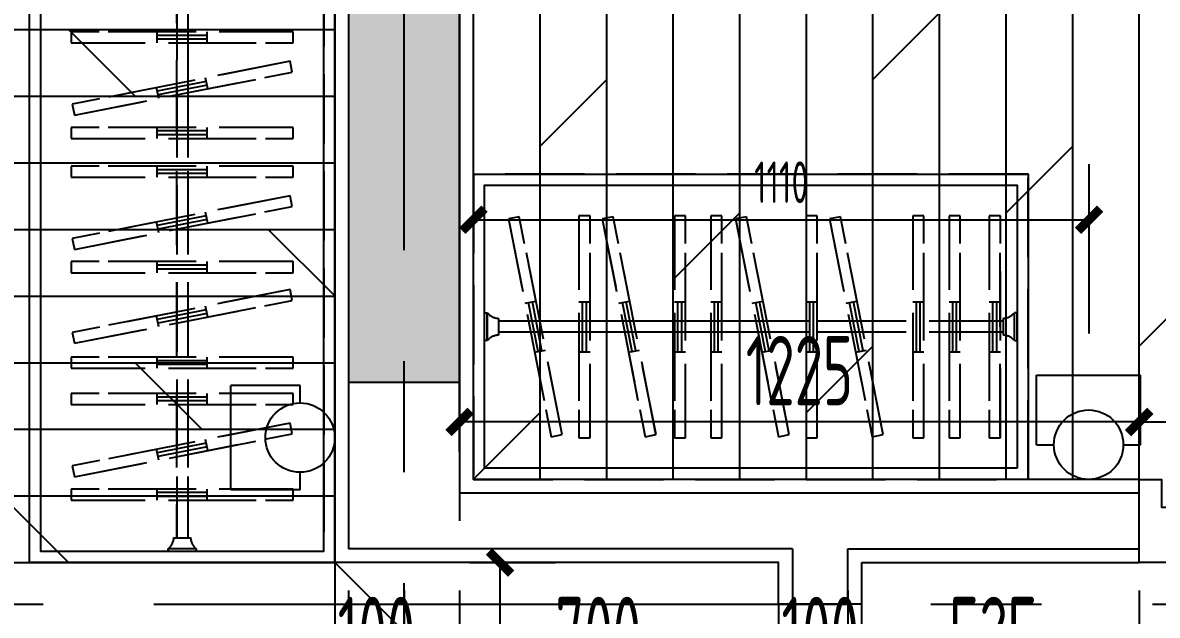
# Model space of a CAD drawing. Header units: millimetres. Extents: x -187744 to 2148, y -49419 to 6550.
# Drawn here: x -8853 to -6808, y -10731 to -9664 of the extents above; entities that cross this region are included whole.
import ezdxf
from ezdxf.enums import TextEntityAlignment as Align

# ---------------------------------------------------------------- set-up
doc = ezdxf.new("R2010")
doc.units = ezdxf.units.MM
doc.header["$LTSCALE"] = 1000
doc.header["$MEASUREMENT"] = 0
for name, pattern in [('$0$DASH', [0.35, 0.25, -0.1]), ('DASH', [0.35, 0.25, -0.1]), ('DASHED2', [0.375, 0.25, -0.125]), ('M-CENTER', [1.8, 1.2, -0.2, 0.2, -0.2]), ('M-HIDDEN', [1.875, 1.25, -0.625])]:
    doc.linetypes.add(name, pattern=pattern)
doc.layers.get('Defpoints').update_dxf_attribs({"color": 136})
for name, color, linetype in [('0w-梁1', 4, 'DASHED2'), ('1#f35层以上墙柱-col_建筑$0$1#f35层以上墙柱-col$0$Col_1#_2F$0$0q-柱填充', 251, 'Continuous'), ('AR-DIM-1', 50, 'Continuous'), ('AXIS_TEXT', 50, 'Continuous'), ('B1建筑尺寸', 7, 'Continuous'), ('BS-FURN', 250, 'DASH'), ('DOTE', 138, 'M-CENTER'), ('DS-FINISH', 20, 'Continuous'), ('DS-HIGH-CABINET', 30, 'Continuous'), ('EQUIP_喷淋', 7, 'Continuous'), ('FC-FLOOR', 138, 'Continuous'), ('RC-DIM-2', 50, 'Continuous'), ('RC-FIN', 30, 'Continuous'), ('WALL', 160, 'Continuous')]:
    doc.layers.add(name, color=color, linetype=linetype)
doc.styles.add('COMPLEX', font='COMPLEX')
doc.styles.add('H-DIM', font='archs.shx', dxfattribs={"width": 0.7})
doc.dimstyles.new('H_DIM_1', dxfattribs={"dimscale": 0, "dimtxt": 2.5, "dimasz": 0.8, "dimexe": 2, "dimexo": 1.5, "dimgap": 0.6, "dimtad": 1, "dimdec": 0, "dimzin": 12, "dimdsep": 46, "dimtxsty": 'H-DIM', "dimblk": 'ARCHTICK', "dimcen": 0.125, "dimclrd": 44, "dimclre": 44, "dimclrt": 50, "dimadec": 0, "dimazin": 0, "dimtfac": 1, "dimtdec": 0, "dimtix": 1, "dimtmove": 2, "dimatfit": 3, "dimldrblk": 'ARCHTICK', "dimfxl": 1, "dimtvp": 1, "dimtolj": 1, "dimtzin": 0, "dimarcsym": 0})

# ---------------------------------------------------------------- blocks, each defined once
blk = doc.blocks.new('QBLOCK2019073115112111')
at = {"layer": 'DOTE'}
for p, q in [((-2492.1, -4386.9), (-2492.1, 4572.4)), ((-6542.9, 375.1), (6625.8, 375.1))]:
    blk.add_line(p, q, dxfattribs=at)
at = {"layer": 'AXIS_TEXT', "style": 'COMPLEX', "width": 1.041667}
for p, p2 in [((-5892.1, 5527.8), (-5692.1, 5527.8)), ((-5892.1, 5527.8), (-5692.1, 5527.8)), ((-5192.1, 5527.8), (-4992.1, 5527.8)), ((-5192.1, 5527.8), (-4992.1, 5527.8)), ((-3492.1, 5527.8), (-3292.1, 5527.8)), ((-3492.1, 5527.8), (-3292.1, 5527.8)), ((-2592.1, 5527.8), (-2392.1, 5527.8)), ((-2592.1, 5527.8), (-2392.1, 5527.8)), ((-192.1, 5527.8), (7.9, 5527.8)), ((-192.1, 5527.8), (7.9, 5527.8)), ((2707.9, 5527.8), (2907.9, 5527.8)), ((2707.9, 5527.8), (2907.9, 5527.8)), ((4507.9, 5527.8), (4707.9, 5527.8)), ((4507.9, 5527.8), (4707.9, 5527.8)), ((5507.9, 5527.8), (5707.9, 5527.8)), ((5507.9, 5527.8), (5707.9, 5527.8)), ((-7660.5, 3713.1), (-7460.5, 3713.1)), ((-7660.5, 3713.1), (-7460.5, 3713.1)), ((7521.1, 3713.1), (7521.6, 3713.1)), ((7521.1, 3713.1), (7521.6, 3713.1)), ((-7660.5, 2463.1), (-7460.5, 2463.1)), ((-7660.5, 2463.1), (-7460.5, 2463.1)), ((7521.1, 2463.1), (7521.6, 2463.1)), ((7521.1, 2463.1), (7521.6, 2463.1)), ((-7660.5, 1413.1), (-7460.5, 1413.1)), ((-7660.5, 1413.1), (-7460.5, 1413.1)), ((7521.1, 1413.1), (7521.6, 1413.1)), ((7521.1, 1413.1), (7521.6, 1413.1)), ((-7660.5, 263.1), (-7460.5, 263.1)), ((-7660.5, 263.1), (-7460.5, 263.1)), ((7521.1, 263.1), (7521.6, 263.1)), ((7521.1, 263.1), (7521.6, 263.1)), ((-7660.5, -736.9), (-7460.5, -736.9)), ((-7660.5, -736.9), (-7460.5, -736.9)), ((7521.1, -736.9), (7521.6, -736.9)), ((7521.1, -736.9), (7521.6, -736.9)), ((-7660.5, -1436.9), (-7460.5, -1436.9)), ((-7660.5, -1436.9), (-7460.5, -1436.9)), ((7521.1, -1436.9), (7521.6, -1436.9)), ((7521.1, -1436.9), (7521.6, -1436.9)), ((-7660.5, -2536.9), (-7460.5, -2536.9)), ((-7660.5, -2536.9), (-7460.5, -2536.9)), ((7521.1, -2536.9), (7521.6, -2536.9)), ((7521.1, -2536.9), (7521.6, -2536.9)), ((-7660.5, -4136.9), (-7460.5, -4136.9)), ((-7660.5, -4136.9), (-7460.5, -4136.9)), ((7521.1, -4136.9), (7521.6, -4136.9)), ((7521.1, -4136.9), (7521.6, -4136.9)), ((-5892.1, -5349.9), (-5891.6, -5349.9)), ((-5892.1, -5349.9), (-5891.6, -5349.9)), ((-5192.1, -5349.9), (-5191.6, -5349.9)), ((-5192.1, -5349.9), (-5191.6, -5349.9)), ((-3492.1, -5351.1), (-3491.6, -5351.1)), ((-3492.1, -5351.1), (-3491.6, -5351.1)), ((-2592.1, -5349.9), (-2591.6, -5349.9)), ((-2592.1, -5349.9), (-2591.6, -5349.9)), ((-192.1, -5349.9), (-191.6, -5349.9)), ((-192.1, -5349.9), (-191.6, -5349.9)), ((2707.9, -5349.9), (2708.4, -5349.9)), ((2707.9, -5349.9), (2708.4, -5349.9)), ((4507.9, -5349.9), (4508.4, -5349.9)), ((4507.9, -5349.9), (4508.4, -5349.9)), ((5507.9, -5349.9), (5508.4, -5349.9)), ((5507.9, -5349.9), (5508.4, -5349.9))]:
    blk.add_attdef('A', text='', height=224, dxfattribs=at).set_placement(p, p2, align=Align.FIT)
blk = doc.blocks.new('_ArchTick')
at = {"color": 0, "linetype": 'ByBlock', "const_width": 0.4}
blk.add_lwpolyline([(-0.5, -0.5), (0.5, 0.5)], dxfattribs=at)
blk = doc.blocks.new('*D132')
at = {"layer": 'Defpoints', "color": 0, "linetype": 'ByBlock', "transparency": 16777216}
for p in [(-8121.8, -10636.5, 0), (-7992.4, -10636.5), (-7890.4, -11161.5)]:
    blk.add_point(p, dxfattribs=at)
at = {"layer": 'RC-DIM-2', "color": 44, "linetype": 'ByBlock', "lineweight": -2, "transparency": 16777216}
for p, q in [((-8046.8, -10636.5), (-7892.4, -10636.5)), ((-7992.4, -11161.5), (-7992.4, -10636.5)), ((-7965.4, -11161.5), (-8092.4, -11161.5))]:
    blk.add_line(p, q, dxfattribs=at)
at = {"layer": 'RC-DIM-2', "color": 44, "linetype": 'ByBlock', "lineweight": -2, "transparency": 16777216, "xscale": 40.00000000000002, "yscale": 40.00000000000002, "zscale": 40.00000000000002}
for p, rotation in [((-7992.4, -10636.5), 90), ((-7992.4, -11161.5), 270)]:
    blk.add_blockref('_ArchTick', p, dxfattribs=dict(at, rotation=rotation))
at = {"layer": 'RC-DIM-2', "color": 50, "linetype": 'ByBlock', "transparency": 16777216, "insert": (-8059.9, -10899), "char_height": 75, "attachment_point": 5, "rotation": 90, "style": 'H-DIM'}
blk.add_mtext('\\A1;525', dxfattribs=at)
blk = doc.blocks.new('B1柱子')
at = {"layer": '1#f35层以上墙柱-col_建筑$0$1#f35层以上墙柱-col$0$Col_1#_2F$0$0q-柱填充'}
h = blk.add_hatch(color=256, dxfattribs=at)
h.dxf.hatch_style = 1
h.paths.add_polyline_path([(613491.3, 98134.3), (613491.3, 97534.3), (613741.3, 97534.3), (613741.3, 97884.3), (616791.3, 97884.3), (616791.3, 96234.4), (616991.3, 96234.4), (616991.3, 98584.3), (616991.3, 99384.3), (616741.3, 99384.3), (616741.3, 98134.3)])
at = {"layer": 'WALL'}
blk.add_lwpolyline([(613491.3, 98134.3), (613491.3, 97534.3), (613741.3, 97534.3), (613741.3, 97884.3), (616791.3, 97884.3), (616791.3, 96234.4), (616991.3, 96234.4), (616991.3, 98584.3), (616991.3, 98584.3), (616991.3, 99384.3), (616741.3, 99384.3), (616741.3, 98134.3)], close=True, dxfattribs=at)
blk = doc.blocks.new('liang00000000')
at = {"layer": '0w-梁1', "linetype": 'DASHED2'}
for p, q in [((4070048.2, -1396405.3), (4070048.2, -1397655.3)), ((4070247.9, -1396405.3), (4070247.9, -1397655.3))]:
    blk.add_line(p, q, dxfattribs=at)
blk = doc.blocks.new('*D360')
at = {"layer": 'Defpoints', "color": 0, "linetype": 'ByBlock', "transparency": 16777216}
for p in [(-6930.5, -10018.8), (-8040.4, -10299), (-6930.5, -10299)]:
    blk.add_point(p, dxfattribs=at)
at = {"layer": 'RC-DIM-2', "color": 44, "linetype": 'ByBlock', "lineweight": -2, "transparency": 16777216}
for p, q in [((-8040.4, -10224), (-8040.4, -9918.8)), ((-6930.5, -10224), (-6930.5, -9918.8)), ((-8040.4, -10018.8), (-6930.5, -10018.8))]:
    blk.add_line(p, q, dxfattribs=at)
at = {"layer": 'RC-DIM-2', "color": 44, "linetype": 'ByBlock', "lineweight": -2, "transparency": 16777216, "xscale": 40.00000000000002, "yscale": 40.00000000000002, "zscale": 40.00000000000002, "rotation": 180}
blk.add_blockref('_ArchTick', (-8040.4, -10018.8), dxfattribs=at)
at = {"layer": 'RC-DIM-2', "color": 44, "linetype": 'ByBlock', "lineweight": -2, "transparency": 16777216, "xscale": 40.00000000000002, "yscale": 40.00000000000002, "zscale": 40.00000000000002}
blk.add_blockref('_ArchTick', (-6930.5, -10018.8), dxfattribs=at)
at = {"layer": 'RC-DIM-2', "color": 50, "linetype": 'ByBlock', "transparency": 16777216, "insert": (-7485.4, -9951.3), "char_height": 75, "attachment_point": 5, "style": 'H-DIM'}
blk.add_mtext('\\A1;1110', dxfattribs=at)
blk = doc.blocks.new('A$C5A535B59')
at = {"layer": 'BS-FURN', "ltscale": 0.5}
for p, q in [((-179.8, 4224.6), (-179.8, 6174.6)), ((370.2, 6174.6), (370.2, 4224.6)), ((-159.8, 4244.6), (-159.8, 6154.6)), ((350.2, 6154.6), (350.2, 4244.6)), ((85.2, 6129.6), (85.2, 4269.6)), ((105.2, 6129.6), (105.2, 4269.6)), ((295.2, 5180.8), (-104.8, 5180.8)), ((-104.8, 5180.8), (-104.8, 5160.8)), ((50.2, 5160.8), (50.2, 5180.8)), ((140.2, 5174.3), (50.2, 5174.3)), ((140.2, 5160.8), (140.2, 5180.8)), ((295.2, 5160.8), (295.2, 5180.8)), ((-104.8, 5160.8), (295.2, 5160.8)), ((140.2, 5167.3), (50.2, 5167.3)), ((289.5, 5127.6), (-103, 5050.5)), ((293.3, 5108), (289.5, 5127.6)), ((-99.2, 5030.8), (293.3, 5108)), ((141.2, 5078.1), (137.4, 5097.7)), ((52.9, 5060.7), (49.1, 5080.4)), ((138.6, 5091.3), (50.3, 5074)), ((140, 5084.5), (51.7, 5067.1)), ((-103, 5050.5), (-99.2, 5030.8)), ((295.2, 5008.7), (-104.8, 5008.7)), ((-104.8, 5008.7), (-104.8, 4988.7)), ((50.2, 4988.7), (50.2, 5008.7)), ((140.2, 5002.2), (50.2, 5002.2)), ((140.2, 4995.2), (50.2, 4995.2)), ((140.2, 4988.7), (140.2, 5008.7)), ((295.2, 4988.7), (295.2, 5008.7)), ((-104.8, 4988.7), (295.2, 4988.7)), ((295.2, 4938.8), (-104.8, 4938.8)), ((-104.8, 4938.8), (-104.8, 4918.8)), ((50.2, 4918.8), (50.2, 4938.8)), ((140.2, 4932.3), (50.2, 4932.3)), ((140.2, 4918.8), (140.2, 4938.8)), ((295.2, 4918.8), (295.2, 4938.8)), ((-104.8, 4918.8), (295.2, 4918.8)), ((140.2, 4925.3), (50.2, 4925.3)), ((620.2, 4374.6), (620.2, 4924.6)), ((620.2, 4924.6), (1620.2, 4924.6)), ((1620.2, 4924.6), (1620.2, 4374.6)), ((640.2, 4394.6), (640.2, 4904.6)), ((640.2, 4904.6), (1600.2, 4904.6)), ((1600.2, 4904.6), (1600.2, 4394.6)), ((289.5, 4885.6), (-103, 4808.5)), ((293.3, 4866), (289.5, 4885.6)), ((-99.2, 4788.9), (293.3, 4866)), ((138.6, 4849.4), (50.3, 4832)), ((141.2, 4836.1), (137.4, 4855.7)), ((702.8, 4847.8, 0), (683.2, 4844, 0)), ((780, 4455.3, 0), (702.8, 4847.8, 0)), ((830.3, 4849.6, 0), (810.3, 4849.6, 0)), ((810.3, 4849.6, 0), (810.3, 4449.6, 0)), ((830.3, 4449.6, 0), (830.3, 4849.6, 0)), ((872, 4847.8, 0), (852.4, 4844, 0)), ((949.2, 4455.3, 0), (872, 4847.8, 0)), ((1002.3, 4849.6, 0), (982.3, 4849.6, 0)), ((982.3, 4849.6, 0), (982.3, 4449.6, 0)), ((1002.3, 4449.6, 0), (1002.3, 4849.6, 0)), ((1067.9, 4849.6, 0), (1047.9, 4849.6, 0)), ((1047.9, 4849.6, 0), (1047.9, 4449.6, 0)), ((1067.9, 4449.6, 0), (1067.9, 4849.6, 0)), ((1112.3, 4847.8, 0), (1092.7, 4844, 0)), ((1189.5, 4455.3, 0), (1112.3, 4847.8, 0)), ((1239.8, 4849.6, 0), (1219.8, 4849.6, 0)), ((1219.8, 4849.6, 0), (1219.8, 4449.6, 0)), ((1239.8, 4449.6, 0), (1239.8, 4849.6, 0)), ((1281.5, 4847.8, 0), (1261.9, 4844, 0)), ((1358.7, 4455.3, 0), (1281.5, 4847.8, 0)), ((1432.1, 4849.6, 0), (1412.1, 4849.6, 0)), ((1412.1, 4849.6, 0), (1412.1, 4449.6, 0)), ((1432.1, 4449.6, 0), (1432.1, 4849.6, 0)), ((1497.6, 4849.6, 0), (1477.6, 4849.6, 0)), ((1477.6, 4849.6, 0), (1477.6, 4449.6, 0)), ((1497.6, 4449.6, 0), (1497.6, 4849.6, 0)), ((1569.9, 4849.6, 0), (1549.9, 4849.6, 0)), ((1549.9, 4849.6, 0), (1549.9, 4449.6, 0)), ((1569.9, 4449.6, 0), (1569.9, 4849.6, 0)), ((52.9, 4818.8), (49.1, 4838.4)), ((140, 4842.5), (51.7, 4825.1)), ((683.2, 4844, 0), (760.3, 4451.5, 0)), ((852.4, 4844, 0), (929.5, 4451.5, 0)), ((1092.7, 4844, 0), (1169.9, 4451.5, 0)), ((1261.9, 4844, 0), (1339.1, 4451.5, 0)), ((-103, 4808.5), (-99.2, 4788.9)), ((295.2, 4766.8), (-104.8, 4766.8)), ((-104.8, 4766.8), (-104.8, 4746.8)), ((50.2, 4746.8), (50.2, 4766.8)), ((140.2, 4746.8), (140.2, 4766.8)), ((295.2, 4746.8), (295.2, 4766.8)), ((-104.8, 4746.8), (295.2, 4746.8)), ((140.2, 4760.3), (50.2, 4760.3)), ((140.2, 4753.3), (50.2, 4753.3)), ((289.5, 4716.4), (-103, 4639.3)), ((293.3, 4696.8), (289.5, 4716.4)), ((-99.2, 4619.7), (293.3, 4696.8)), ((141.2, 4666.9), (137.4, 4686.5)), ((713.1, 4691.9, 0), (732.7, 4695.7, 0)), ((736.8, 4604.8, 0), (719.5, 4693.1, 0)), ((743.7, 4606.2, 0), (726.3, 4694.5, 0)), ((810.3, 4694.6, 0), (830.3, 4694.6, 0)), ((816.8, 4604.6, 0), (816.8, 4694.6, 0)), ((823.8, 4604.6, 0), (823.8, 4694.6, 0)), ((882.3, 4691.9, 0), (901.9, 4695.7, 0)), ((906, 4604.8, 0), (888.7, 4693.1, 0)), ((912.9, 4606.2, 0), (895.5, 4694.5, 0)), ((982.3, 4694.6, 0), (1002.3, 4694.6, 0)), ((988.8, 4604.6, 0), (988.8, 4694.6, 0)), ((995.8, 4604.6, 0), (995.8, 4694.6, 0)), ((1047.9, 4694.6, 0), (1067.9, 4694.6, 0)), ((1054.4, 4604.6, 0), (1054.4, 4694.6, 0)), ((1061.4, 4604.6, 0), (1061.4, 4694.6, 0)), ((1122.6, 4691.9, 0), (1142.2, 4695.7, 0)), ((1146.3, 4604.8, 0), (1129, 4693.1, 0)), ((1153.2, 4606.2, 0), (1135.8, 4694.5, 0)), ((1219.8, 4694.6, 0), (1239.8, 4694.6, 0)), ((1226.3, 4604.6, 0), (1226.3, 4694.6, 0)), ((1233.3, 4604.6, 0), (1233.3, 4694.6, 0)), ((1291.8, 4691.9, 0), (1311.4, 4695.7, 0)), ((1315.5, 4604.8, 0), (1298.2, 4693.1, 0)), ((1322.4, 4606.2, 0), (1305, 4694.5, 0)), ((1412.1, 4694.6, 0), (1432.1, 4694.6, 0)), ((1418.6, 4604.6, 0), (1418.6, 4694.6, 0)), ((1425.6, 4604.6, 0), (1425.6, 4694.6, 0)), ((1477.6, 4694.6, 0), (1497.6, 4694.6, 0)), ((1484.1, 4604.6, 0), (1484.1, 4694.6, 0)), ((1491.1, 4604.6, 0), (1491.1, 4694.6, 0)), ((1549.9, 4694.6, 0), (1569.9, 4694.6, 0)), ((1556.4, 4604.6, 0), (1556.4, 4694.6, 0)), ((1563.4, 4604.6, 0), (1563.4, 4694.6, 0)), ((52.9, 4649.6), (49.1, 4669.2)), ((138.6, 4680.2), (50.3, 4662.8)), ((140, 4673.3), (51.7, 4655.9)), ((640.2, 4624.6, 0), (640.2, 4674.6, 0)), ((640.2, 4674.6, 0), (645.2, 4674.6, 0)), ((645.2, 4624.6, 0), (645.2, 4674.6, 0)), ((665.2, 4664.6, 0), (665.2, 4634.6, 0)), ((1575.2, 4664.6), (1575.2, 4634.6)), ((1600.2, 4674.6), (1595.2, 4674.6)), ((1595.2, 4624.6), (1595.2, 4674.6)), ((1600.2, 4624.6), (1600.2, 4674.6)), ((1575.2, 4659.6), (665.2, 4659.6, 0)), ((-103, 4639.3), (-99.2, 4619.7)), ((645.2, 4624.6, 0), (640.2, 4624.6, 0)), ((1575.2, 4639.6), (665.2, 4639.6, 0)), ((1595.2, 4624.6), (1600.2, 4624.6)), ((730.4, 4603.6, 0), (750.1, 4607.4, 0)), ((810.3, 4604.6, 0), (830.3, 4604.6, 0)), ((899.6, 4603.6, 0), (919.3, 4607.4, 0)), ((982.3, 4604.6, 0), (1002.3, 4604.6, 0)), ((1047.9, 4604.6, 0), (1067.9, 4604.6, 0)), ((1140, 4603.6, 0), (1159.6, 4607.4, 0)), ((1219.8, 4604.6, 0), (1239.8, 4604.6, 0)), ((1309.2, 4603.6, 0), (1328.8, 4607.4, 0)), ((1412.1, 4604.6, 0), (1432.1, 4604.6, 0)), ((1477.6, 4604.6, 0), (1497.6, 4604.6, 0)), ((1549.9, 4604.6, 0), (1569.9, 4604.6, 0)), ((295.2, 4594.8), (-104.8, 4594.8)), ((-104.8, 4594.8), (-104.8, 4574.8)), ((50.2, 4574.8), (50.2, 4594.8)), ((140.2, 4588.3), (50.2, 4588.3)), ((140.2, 4581.3), (50.2, 4581.3)), ((140.2, 4574.8), (140.2, 4594.8)), ((295.2, 4574.8), (295.2, 4594.8)), ((-104.8, 4574.8), (295.2, 4574.8)), ((295.2, 4529.3), (-104.8, 4529.3)), ((-104.8, 4529.3), (-104.8, 4509.3)), ((50.2, 4509.3), (50.2, 4529.3)), ((140.2, 4522.8), (50.2, 4522.8)), ((140.2, 4509.3), (140.2, 4529.3)), ((295.2, 4509.3), (295.2, 4529.3)), ((-104.8, 4509.3), (295.2, 4509.3)), ((140.2, 4515.8), (50.2, 4515.8)), ((289.5, 4476.1), (-103, 4399)), ((293.3, 4456.5), (289.5, 4476.1)), ((-99.2, 4379.3), (293.3, 4456.5)), ((138.6, 4439.8), (50.3, 4422.5)), ((141.2, 4426.6), (137.4, 4446.2)), ((760.3, 4451.5, 0), (780, 4455.3, 0)), ((810.3, 4449.6, 0), (830.3, 4449.6, 0)), ((929.5, 4451.5, 0), (949.2, 4455.3, 0)), ((982.3, 4449.6, 0), (1002.3, 4449.6, 0)), ((1047.9, 4449.6, 0), (1067.9, 4449.6, 0)), ((1169.9, 4451.5, 0), (1189.5, 4455.3, 0)), ((1219.8, 4449.6, 0), (1239.8, 4449.6, 0)), ((1339.1, 4451.5, 0), (1358.7, 4455.3, 0)), ((1412.1, 4449.6, 0), (1432.1, 4449.6, 0)), ((1477.6, 4449.6, 0), (1497.6, 4449.6, 0)), ((1549.9, 4449.6, 0), (1569.9, 4449.6, 0)), ((52.9, 4409.2), (49.1, 4428.9)), ((140, 4433), (51.7, 4415.6)), ((-103, 4399), (-99.2, 4379.3)), ((1600.2, 4394.6), (640.2, 4394.6)), ((295.2, 4357.2), (-104.8, 4357.2)), ((-104.8, 4357.2), (-104.8, 4337.2)), ((50.2, 4337.2), (50.2, 4357.2)), ((140.2, 4337.2), (140.2, 4357.2)), ((295.2, 4337.2), (295.2, 4357.2)), ((1620.2, 4374.6), (620.2, 4374.6)), ((-104.8, 4337.2), (295.2, 4337.2)), ((140.2, 4350.7), (50.2, 4350.7)), ((140.2, 4343.7), (50.2, 4343.7)), ((80.2, 4269.6), (110.2, 4269.6)), ((350.2, 4244.6), (-159.8, 4244.6)), ((70.2, 4244.6), (70.2, 4249.6)), ((120.2, 4249.6), (70.2, 4249.6)), ((120.2, 4244.6), (70.2, 4244.6)), ((120.2, 4249.6), (120.2, 4244.6)), ((370.2, 4224.6), (-179.8, 4224.6))]:
    blk.add_line(p, q, dxfattribs=at)
for centre, start, end in [((667, 4693.3, 0), 220.5233, 266.3466), ((1573.3, 4693.3), 273.6534, 319.4767), ((667, 4606, 0), 93.6534, 139.4767), ((1573.3, 4606), 40.5233, 86.3466), ((51.5, 4271.5), 310.5233, 356.3466), ((138.8, 4271.5), 183.6534, 229.4767)]:
    blk.add_arc(centre, 28.7, start, end, dxfattribs=at)
blk = doc.blocks.new('$TwtSys$00000131')
for p, q in [((-1.5, 0), (-1.5, 2)), ((-1.5, 2), (1.5, 2)), ((1.5, 0, 0), (1.5, 2, 0)), ((-1.5, 0), (-1, 0)), ((1, 0, 0), (1.5, 0, 0))]:
    blk.add_line(p, q)
blk.add_circle((0, 0), 1)
blk = doc.blocks.new('*D447')
at = {"layer": 'AR-DIM-1', "color": 44, "lineweight": -2, "transparency": 16777216}
for p, q in [((-6840.4, -10536.5), (-6840.4, -10283.1)), ((-5940.4, -10536.5), (-5940.4, -10283.1)), ((-6840.4, -10383.1), (-5940.4, -10383.1))]:
    blk.add_line(p, q, dxfattribs=at)
at = {"layer": 'Defpoints', "color": 0, "transparency": 16777216}
for p in [(-5940.4, -10383.1), (-6840.4, -10611.5), (-5940.4, -10611.5)]:
    blk.add_point(p, dxfattribs=at)
at = {"layer": 'AR-DIM-1', "color": 44, "lineweight": -2, "transparency": 16777216, "xscale": 40.00000021875685, "yscale": 40.00000021875685, "zscale": 40.00000021875685, "rotation": 180}
blk.add_blockref('_ArchTick', (-6840.4, -10383.1), dxfattribs=at)
at = {"layer": 'AR-DIM-1', "color": 44, "lineweight": -2, "transparency": 16777216, "xscale": 40.00000021875685, "yscale": 40.00000021875685, "zscale": 40.00000021875685}
blk.add_blockref('_ArchTick', (-5940.4, -10383.1), dxfattribs=at)
at = {"layer": 'AR-DIM-1', "color": 50, "transparency": 16777216, "insert": (-6390.4, -10290.6), "char_height": 125, "attachment_point": 5, "style": 'H-DIM'}
blk.add_mtext('\\A1;900', dxfattribs=at)
blk = doc.blocks.new('*D448')
at = {"layer": 'AR-DIM-1', "color": 44, "lineweight": -2, "transparency": 16777216}
for p, q in [((-8065.4, -10436.5), (-8065.4, -10283.1)), ((-6840.4, -10436.5), (-6840.4, -10283.1)), ((-6840.4, -10383.1), (-8065.4, -10383.1))]:
    blk.add_line(p, q, dxfattribs=at)
at = {"layer": 'Defpoints', "color": 0, "transparency": 16777216}
for p in [(-8065.4, -10383.1), (-8065.4, -10511.5), (-6840.4, -10511.5)]:
    blk.add_point(p, dxfattribs=at)
at = {"layer": 'AR-DIM-1', "color": 44, "lineweight": -2, "transparency": 16777216, "xscale": 40.00000021875685, "yscale": 40.00000021875685, "zscale": 40.00000021875685, "rotation": 180}
blk.add_blockref('_ArchTick', (-8065.4, -10383.1), dxfattribs=at)
at = {"layer": 'AR-DIM-1', "color": 44, "lineweight": -2, "transparency": 16777216, "xscale": 40.00000021875685, "yscale": 40.00000021875685, "zscale": 40.00000021875685}
blk.add_blockref('_ArchTick', (-6840.4, -10383.1), dxfattribs=at)
at = {"layer": 'AR-DIM-1', "color": 50, "transparency": 16777216, "insert": (-7452.9, -10290.6), "char_height": 125, "attachment_point": 5, "style": 'H-DIM'}
blk.add_mtext('\\A1;1225', dxfattribs=at)
blk = doc.blocks.new('*D449')
at = {"layer": 'AR-DIM-1', "color": 44, "lineweight": -2, "transparency": 16777216}
for p, q in [((-7365.4, -10686.5), (-7365.4, -10953)), ((-6840.4, -10686.5), (-6840.4, -10953)), ((-7365.4, -10853), (-6840.4, -10853))]:
    blk.add_line(p, q, dxfattribs=at)
at = {"layer": 'Defpoints', "color": 0, "transparency": 16777216}
for p in [(-7365.4, -10611.5), (-6840.4, -10611.5), (-6840.4, -10853)]:
    blk.add_point(p, dxfattribs=at)
at = {"layer": 'AR-DIM-1', "color": 44, "lineweight": -2, "transparency": 16777216, "xscale": 40.00000021875685, "yscale": 40.00000021875685, "zscale": 40.00000021875685, "rotation": 180}
blk.add_blockref('_ArchTick', (-7365.4, -10853), dxfattribs=at)
at = {"layer": 'AR-DIM-1', "color": 44, "lineweight": -2, "transparency": 16777216, "xscale": 40.00000021875685, "yscale": 40.00000021875685, "zscale": 40.00000021875685}
blk.add_blockref('_ArchTick', (-6840.4, -10853), dxfattribs=at)
at = {"layer": 'AR-DIM-1', "color": 50, "transparency": 16777216, "insert": (-7102.9, -10760.5), "char_height": 125, "attachment_point": 5, "style": 'H-DIM'}
blk.add_mtext('\\A1;525', dxfattribs=at)
blk = doc.blocks.new('*D450')
at = {"layer": 'AR-DIM-1', "color": 44, "lineweight": -2, "transparency": 16777216}
for p, q in [((-7465.4, -10686.5), (-7465.4, -10953)), ((-7365.4, -10686.5), (-7365.4, -10953)), ((-7465.4, -10853), (-7505.4, -10853)), ((-7465.4, -10853), (-7365.4, -10853)), ((-7365.4, -10853), (-7325.4, -10853))]:
    blk.add_line(p, q, dxfattribs=at)
at = {"layer": 'Defpoints', "color": 0, "transparency": 16777216}
for p in [(-7465.4, -10611.5), (-7365.4, -10611.5), (-7365.4, -10853)]:
    blk.add_point(p, dxfattribs=at)
at = {"layer": 'AR-DIM-1', "color": 44, "lineweight": -2, "transparency": 16777216, "xscale": 40.00000021875685, "yscale": 40.00000021875685, "zscale": 40.00000021875685}
blk.add_blockref('_ArchTick', (-7465.4, -10853), dxfattribs=at)
at = {"layer": 'AR-DIM-1', "color": 44, "lineweight": -2, "transparency": 16777216, "xscale": 40.00000021875685, "yscale": 40.00000021875685, "zscale": 40.00000021875685, "rotation": 180}
blk.add_blockref('_ArchTick', (-7365.4, -10853), dxfattribs=at)
at = {"layer": 'AR-DIM-1', "color": 50, "transparency": 16777216, "insert": (-7415.4, -10760.5), "char_height": 125, "attachment_point": 5, "style": 'H-DIM'}
blk.add_mtext('\\A1;100', dxfattribs=at)
blk = doc.blocks.new('*D451')
at = {"layer": 'AR-DIM-1', "color": 44, "lineweight": -2, "transparency": 16777216}
for p, q in [((-8165.4, -10686.5), (-8165.4, -10953)), ((-7465.4, -10686.5), (-7465.4, -10953)), ((-7465.4, -10853), (-8165.4, -10853))]:
    blk.add_line(p, q, dxfattribs=at)
at = {"layer": 'Defpoints', "color": 0, "transparency": 16777216}
for p in [(-8165.4, -10611.5), (-7465.4, -10611.5), (-8165.4, -10853)]:
    blk.add_point(p, dxfattribs=at)
at = {"layer": 'AR-DIM-1', "color": 44, "lineweight": -2, "transparency": 16777216, "xscale": 40.00000021875685, "yscale": 40.00000021875685, "zscale": 40.00000021875685, "rotation": 180}
blk.add_blockref('_ArchTick', (-8165.4, -10853), dxfattribs=at)
at = {"layer": 'AR-DIM-1', "color": 44, "lineweight": -2, "transparency": 16777216, "xscale": 40.00000021875685, "yscale": 40.00000021875685, "zscale": 40.00000021875685}
blk.add_blockref('_ArchTick', (-7465.4, -10853), dxfattribs=at)
at = {"layer": 'AR-DIM-1', "color": 50, "transparency": 16777216, "insert": (-7815.4, -10760.5), "char_height": 125, "attachment_point": 5, "style": 'H-DIM'}
blk.add_mtext('\\A1;700', dxfattribs=at)
blk = doc.blocks.new('*D452')
at = {"layer": 'AR-DIM-1', "color": 44, "lineweight": -2, "transparency": 16777216}
for p, q in [((-8265.4, -10686.5), (-8265.4, -10953)), ((-8165.4, -10686.5), (-8165.4, -10953)), ((-8265.4, -10853), (-8305.4, -10853)), ((-8165.4, -10853), (-8265.4, -10853)), ((-8165.4, -10853), (-8125.4, -10853))]:
    blk.add_line(p, q, dxfattribs=at)
at = {"layer": 'Defpoints', "color": 0, "transparency": 16777216}
for p in [(-8265.4, -10611.5), (-8165.4, -10611.5), (-8265.4, -10853)]:
    blk.add_point(p, dxfattribs=at)
at = {"layer": 'AR-DIM-1', "color": 44, "lineweight": -2, "transparency": 16777216, "xscale": 40.00000021875685, "yscale": 40.00000021875685, "zscale": 40.00000021875685}
blk.add_blockref('_ArchTick', (-8265.4, -10853), dxfattribs=at)
at = {"layer": 'AR-DIM-1', "color": 44, "lineweight": -2, "transparency": 16777216, "xscale": 40.00000021875685, "yscale": 40.00000021875685, "zscale": 40.00000021875685, "rotation": 180}
blk.add_blockref('_ArchTick', (-8165.4, -10853), dxfattribs=at)
at = {"layer": 'AR-DIM-1', "color": 50, "transparency": 16777216, "insert": (-8215.4, -10760.5), "char_height": 125, "attachment_point": 5, "style": 'H-DIM'}
blk.add_mtext('\\A1;100', dxfattribs=at)

msp = doc.modelspace()

# ---------------------------------------------------------------- block references
at = {"layer": 'BS-FURN'}
msp.add_blockref('A$C5A535B59', (-8660.5, -14861.1), dxfattribs=at)

# ---------------------------------------------------------------- next in the draw order: hatches: boundary and pattern name
at = {"layer": 'FC-FLOOR', "linetype": 'ByBlock'}
h = msp.add_hatch(dxfattribs=at)
h.set_pattern_fill('DOLMIT', color=250, scale=480, angle=-90, style=0)
h.set_pattern_definition([(90, (-8040.36, -10486.46), (120, 3e-14), []), (45, (-8040.36, -10486.46), (240, -240), [169.706, -339.41])])
h.paths.add_polyline_path([(-8040.4, -10486.5), (-5890.4, -10486.5), (-5890.4, -7386.5), (-8040.4, -7386.5)])
h = msp.add_hatch(dxfattribs=at)
h.set_pattern_fill('DOLMIT', color=250, scale=480, style=0)
h.set_pattern_definition([(360, (-8290.36, -10636.46), (4e-14, -120), []), (315, (-8290.36, -10636.46), (-240, -240), [169.706, -339.41])])
h.paths.add_polyline_path([(-7490.4, -10636.5), (-7490.4, -11686.5), (-8890.4, -11686.5), (-8890.4, -11536.5), (-11290.7, -11536.5), (-11290.1, -8686.5), (-8290.4, -8686.5), (-8290.4, -10636.5)])

# ---------------------------------------------------------------- next in the draw order: linework, layer by layer
at = {"layer": 'DS-FINISH'}
for p, q in [((-7340.4, -10636.5), (-6840.4, -10636.5)), ((-7340.4, -10711.5), (-7340.4, -10636.5))]:
    msp.add_line(p, q, dxfattribs=at)
at = {"layer": 'DS-FINISH', "elevation": 0}
for points in [[(-6840.4, -10486.5), (-8040.4, -10486.5), (-8040.4, -8986.5), (-8040.4, -8986.5), (-8040.4, -7136.5), (-8040.4, -7136.5)], [(-7490.4, -10711.5), (-7490.4, -10636.5), (-8290.4, -10636.5), (-8290.4, -8686.5), (-11290.1, -8686.5)]]:
    msp.add_lwpolyline(points, dxfattribs=at)
for points in [[(-6790.4, -10636.5), (-6840.4, -10636.5), (-6840.4, -10486.5), (-6800.4, -10486.5), (-6800.4, -10536.5), (-6790.4, -10536.5), (-6790.4, -10636.5)], [(-7340.4, -10761.5), (-7340.4, -10711.5), (-7490.4, -10711.5), (-7490.4, -10751.5), (-7440.4, -10751.5), (-7440.4, -10761.5), (-7340.4, -10761.5)]]:
    msp.add_lwpolyline(points, close=True, dxfattribs=at)
at = {"layer": 'DS-HIGH-CABINET', "color": 45, "linetype": 'M-HIDDEN', "ltscale": 0.106667}
for p, q in [((-8575.4, -8731.5), (-8575.4, -10591.5)), ((-8555.4, -8731.5), (-8555.4, -10591.5)), ((-8610.4, -9700.3), (-8610.4, -9680.3)), ((-8520.4, -9686.8), (-8610.4, -9686.8)), ((-8520.4, -9693.8), (-8610.4, -9693.8)), ((-8520.4, -9700.3), (-8520.4, -9680.3)), ((-8521.9, -9769.8), (-8610.2, -9787.1)), ((-8519.3, -9783), (-8523.1, -9763.4)), ((-8607.6, -9800.4), (-8611.4, -9780.7)), ((-8520.5, -9776.6), (-8608.8, -9794)), ((-8610.4, -9872.4), (-8610.4, -9852.4)), ((-8520.4, -9872.4), (-8520.4, -9852.4)), ((-8520.4, -9858.9), (-8610.4, -9858.9)), ((-8520.4, -9865.9), (-8610.4, -9865.9)), ((-8610.4, -9942.3), (-8610.4, -9922.3)), ((-8520.4, -9928.8), (-8610.4, -9928.8)), ((-8520.4, -9935.8), (-8610.4, -9935.8)), ((-8520.4, -9942.3), (-8520.4, -9922.3)), ((-8521.9, -10011.7), (-8610.2, -10029.1)), ((-8520.5, -10018.6), (-8608.8, -10036)), ((-8519.3, -10025), (-8523.1, -10005.4)), ((-8607.6, -10042.3), (-8611.4, -10022.7)), ((-8610.4, -10114.3), (-8610.4, -10094.3)), ((-8520.4, -10100.8), (-8610.4, -10100.8)), ((-8520.4, -10114.3), (-8520.4, -10094.3)), ((-8520.4, -10107.8), (-8610.4, -10107.8)), ((-8521.9, -10180.9), (-8610.2, -10198.3)), ((-8519.3, -10194.2), (-8523.1, -10174.6)), ((-7947.4, -10169.2), (-7927.8, -10165.4)), ((-7923.7, -10256.3), (-7941.1, -10168)), ((-7916.8, -10254.9), (-7934.2, -10166.6)), ((-7850.2, -10166.5), (-7830.2, -10166.5)), ((-7843.7, -10256.5), (-7843.7, -10166.5)), ((-7836.7, -10256.5), (-7836.7, -10166.5)), ((-7778.2, -10169.2), (-7758.6, -10165.4)), ((-7754.5, -10256.3), (-7771.9, -10168)), ((-7747.6, -10254.9), (-7765, -10166.6)), ((-7678.2, -10166.5), (-7658.2, -10166.5)), ((-7671.7, -10256.5), (-7671.7, -10166.5)), ((-7664.7, -10256.5), (-7664.7, -10166.5)), ((-7612.6, -10166.5), (-7592.6, -10166.5)), ((-7606.1, -10256.5), (-7606.1, -10166.5)), ((-7599.1, -10256.5), (-7599.1, -10166.5)), ((-7537.9, -10169.2), (-7518.3, -10165.4)), ((-7514.2, -10256.3), (-7531.5, -10168)), ((-7507.3, -10254.9), (-7524.7, -10166.6)), ((-7440.7, -10166.5), (-7420.7, -10166.5)), ((-7434.2, -10256.5), (-7434.2, -10166.5)), ((-7427.2, -10256.5), (-7427.2, -10166.5)), ((-7368.7, -10169.2), (-7349.1, -10165.4)), ((-7345, -10256.3), (-7362.3, -10168)), ((-7338.1, -10254.9), (-7355.5, -10166.6)), ((-7248.4, -10166.5), (-7228.4, -10166.5)), ((-7241.9, -10256.5), (-7241.9, -10166.5)), ((-7234.9, -10256.5), (-7234.9, -10166.5)), ((-7182.9, -10166.5), (-7162.9, -10166.5)), ((-7176.4, -10256.5), (-7176.4, -10166.5)), ((-7169.4, -10256.5), (-7169.4, -10166.5)), ((-7110.7, -10166.5), (-7090.7, -10166.5)), ((-7104.2, -10256.5), (-7104.2, -10166.5)), ((-7097.2, -10256.5), (-7097.2, -10166.5)), ((-8607.6, -10211.5), (-8611.4, -10191.9)), ((-8520.5, -10187.8), (-8608.8, -10205.2)), ((-8015.4, -10236.5), (-8015.4, -10186.5)), ((-7085.4, -10201.5), (-7995.4, -10201.5)), ((-7065.4, -10236.5), (-7065.4, -10186.5)), ((-7085.4, -10221.5), (-7995.4, -10221.5)), ((-8610.4, -10286.3), (-8610.4, -10266.3)), ((-8520.4, -10286.3), (-8520.4, -10266.3)), ((-7930.1, -10257.5), (-7910.4, -10253.7)), ((-7850.2, -10256.5), (-7830.2, -10256.5)), ((-7760.9, -10257.5), (-7741.2, -10253.7)), ((-7678.2, -10256.5), (-7658.2, -10256.5)), ((-7612.6, -10256.5), (-7592.6, -10256.5)), ((-7520.5, -10257.5), (-7500.9, -10253.7)), ((-7440.7, -10256.5), (-7420.7, -10256.5)), ((-7351.3, -10257.5), (-7331.7, -10253.7)), ((-7248.4, -10256.5), (-7228.4, -10256.5)), ((-7182.9, -10256.5), (-7162.9, -10256.5)), ((-7110.7, -10256.5), (-7090.7, -10256.5)), ((-8520.4, -10272.8), (-8610.4, -10272.8)), ((-8520.4, -10279.8), (-8610.4, -10279.8)), ((-8610.4, -10351.8), (-8610.4, -10331.8)), ((-8520.4, -10338.3), (-8610.4, -10338.3)), ((-8520.4, -10345.3), (-8610.4, -10345.3)), ((-8520.4, -10351.8), (-8520.4, -10331.8)), ((-8521.9, -10421.3), (-8610.2, -10438.6)), ((-8520.5, -10428.1), (-8608.8, -10445.5)), ((-8519.3, -10434.5), (-8523.1, -10414.9)), ((-8607.6, -10451.9), (-8611.4, -10432.2)), ((-8610.4, -10523.9), (-8610.4, -10503.9)), ((-8520.4, -10510.4), (-8610.4, -10510.4)), ((-8520.4, -10523.9), (-8520.4, -10503.9)), ((-8520.4, -10517.4), (-8610.4, -10517.4)), ((-8540.4, -10611.5), (-8590.4, -10611.5))]:
    msp.add_line(p, q, dxfattribs=at)
at = {"layer": 'DS-HIGH-CABINET', "elevation": 0}
for points in [[(-8290.4, -8686.5), (-8290.4, -10636.5), (-8840.4, -10636.5), (-8840.4, -8686.5), (-8290.4, -8686.5)], [(-7040.4, -10486.5), (-8040.4, -10486.5), (-8040.4, -9936.5), (-7040.4, -9936.5), (-7040.4, -10486.5)]]:
    msp.add_lwpolyline(points, dxfattribs=at)
at = {"layer": 'DS-HIGH-CABINET', "color": 8, "elevation": 0}
for points in [[(-8310.4, -8706.5), (-8310.4, -10616.5), (-8820.4, -10616.5), (-8820.4, -8706.5)], [(-7060.4, -10466.5), (-8020.4, -10466.5), (-8020.4, -9956.5), (-7060.4, -9956.5)]]:
    msp.add_lwpolyline(points, close=True, dxfattribs=at)
at = {"layer": 'DS-HIGH-CABINET', "color": 45, "linetype": 'M-HIDDEN', "ltscale": 0.106667, "elevation": 0}
for points in [[(-8365.4, -9680.3), (-8765.4, -9680.3), (-8765.4, -9700.3), (-8365.4, -9700.3)], [(-8371, -9733.5), (-8763.5, -9810.6), (-8759.7, -9830.3), (-8367.2, -9753.1)], [(-8365.4, -9852.4), (-8765.4, -9852.4), (-8765.4, -9872.4), (-8365.4, -9872.4)], [(-8365.4, -9922.3), (-8765.4, -9922.3), (-8765.4, -9942.3), (-8365.4, -9942.3)], [(-8371, -9975.5), (-8763.5, -10052.6), (-8759.7, -10072.2), (-8367.2, -9995.1)], [(-7880.5, -10405.8), (-7957.7, -10013.3), (-7977.3, -10017.1), (-7900.2, -10409.6)], [(-7830.2, -10411.5), (-7830.2, -10011.5), (-7850.2, -10011.5), (-7850.2, -10411.5)], [(-7711.4, -10405.8), (-7788.5, -10013.3), (-7808.1, -10017.1), (-7731, -10409.6)], [(-7658.2, -10411.5), (-7658.2, -10011.5), (-7678.2, -10011.5), (-7678.2, -10411.5)], [(-7592.6, -10411.5), (-7592.6, -10011.5), (-7612.6, -10011.5), (-7612.6, -10411.5)], [(-7471, -10405.8), (-7548.2, -10013.3), (-7567.8, -10017.1), (-7490.7, -10409.6)], [(-7420.7, -10411.5), (-7420.7, -10011.5), (-7440.7, -10011.5), (-7440.7, -10411.5)], [(-7301.8, -10405.8), (-7379, -10013.3), (-7398.6, -10017.1), (-7321.5, -10409.6)], [(-7228.4, -10411.5), (-7228.4, -10011.5), (-7248.4, -10011.5), (-7248.4, -10411.5)], [(-7162.9, -10411.5), (-7162.9, -10011.5), (-7182.9, -10011.5), (-7182.9, -10411.5)], [(-7090.7, -10411.5), (-7090.7, -10011.5), (-7110.7, -10011.5), (-7110.7, -10411.5)], [(-8365.4, -10094.3), (-8765.4, -10094.3), (-8765.4, -10114.3), (-8365.4, -10114.3)], [(-8371, -10144.7), (-8763.5, -10221.8), (-8759.7, -10241.4), (-8367.2, -10164.3)], [(-8365.4, -10266.3), (-8765.4, -10266.3), (-8765.4, -10286.3), (-8365.4, -10286.3)], [(-8365.4, -10331.8), (-8765.4, -10331.8), (-8765.4, -10351.8), (-8365.4, -10351.8)], [(-8371, -10385), (-8763.5, -10462.1), (-8759.7, -10481.8), (-8367.2, -10404.6)], [(-8365.4, -10503.9), (-8765.4, -10503.9), (-8765.4, -10523.9), (-8365.4, -10523.9)]]:
    msp.add_lwpolyline(points, close=True, dxfattribs=at)
for points in [[(-8015.4, -10236.5), (-8020.4, -10236.5), (-8020.4, -10186.5), (-8015.4, -10186.5)], [(-7995.4, -10196.5), (-7995.4, -10226.5)], [(-7085.4, -10196.5), (-7085.4, -10226.5)], [(-7065.4, -10236.5), (-7060.4, -10236.5), (-7060.4, -10186.5), (-7065.4, -10186.5)], [(-8580.4, -10591.5), (-8550.4, -10591.5)], [(-8540.4, -10611.5), (-8540.4, -10616.5), (-8590.4, -10616.5), (-8590.4, -10611.5)]]:
    msp.add_lwpolyline(points, dxfattribs=at)
at = {"layer": 'DS-HIGH-CABINET', "color": 45, "linetype": 'M-HIDDEN', "ltscale": 0.106667}
for centre, start, end in [((-7993.5, -10167.8), 220.5233, 266.3466), ((-7087.2, -10167.8), 273.6534, 319.4767), ((-7993.5, -10255.1), 93.6534, 139.4767), ((-7087.2, -10255.1), 40.5233, 86.3466), ((-8609, -10589.6), 310.5233, 356.3466), ((-8521.7, -10589.6), 183.6534, 229.4767)]:
    msp.add_arc(centre, 28.7, start, end, dxfattribs=at)
at = {"layer": 'FC-FLOOR', "color": 30, "linetype": '$0$DASH', "ltscale": 0.571429, "elevation": 0}
for points in [[(-8840.4, -10636.5), (-8840.4, -8686.5), (-8290.4, -8686.5), (-8290.4, -10636.5)], [(-7040.4, -9936.5), (-8040.4, -9936.5), (-8040.4, -10486.5), (-7040.4, -10486.5)]]:
    msp.add_lwpolyline(points, close=True, dxfattribs=at)
at = {"layer": 'RC-FIN'}
msp.add_line((-8290.4, -10636.5), (-8290.4, -11686.5), dxfattribs=at)
at = {"layer": 'WALL'}
for p, q in [((-8065.4, -8511.5), (-8065.4, -10511.5)), ((-8265.4, -8661.5), (-8265.4, -10611.5)), ((-6840.4, -10511.5), (-8065.4, -10511.5)), ((-6840.4, -10611.5), (-6840.4, -10511.5)), ((-7465.4, -10611.5), (-8265.4, -10611.5)), ((-7465.4, -10611.5), (-7465.4, -10711.5)), ((-7365.4, -10611.5), (-6840.4, -10611.5)), ((-7365.4, -10711.5), (-7365.4, -10611.5)), ((-7465.4, -10711.5), (-7365.4, -10711.5))]:
    msp.add_line(p, q, dxfattribs=at)

# ---------------------------------------------------------------- next in the draw order: block references
msp.add_blockref('B1柱子', (-625056.7, -106545.8))
at = {"layer": '0w-梁1'}
msp.add_blockref('liang00000000', (-4078313.6, 1386093.9), dxfattribs=at)
at = {"layer": 'B1建筑尺寸', "linetype": 'Continuous'}
msp.add_blockref('QBLOCK2019073115112111', (-5673.3, -11086.6), dxfattribs=at)
at = {"layer": 'EQUIP_喷淋'}
for p, xscale, yscale, zscale, rotation in [((-6931.5, -10424), 62.49999999999999, 62.49999999999999, 62.49999999999999, 359.9993145430511), ((-8352.9, -10411.3), 62.5, 62.5, 62.5, 90.0000003871888)]:
    msp.add_blockref('$TwtSys$00000131', p, dxfattribs=dict(at, xscale=xscale, yscale=yscale, zscale=zscale, rotation=rotation))

# ---------------------------------------------------------------- next in the draw order: dimensions: what is measured, and where the dimension line sits
at = {"layer": 'AR-DIM-1'}
for base, p1, p2, picture, middle in [((-8065.4, -10383.1), (-6840.4, -10511.5), (-8065.4, -10511.5), '*D448', (-7452.9, -10290.6)), ((-5940.4, -10383.1), (-6840.4, -10611.5), (-5940.4, -10611.5), '*D447', (-6390.4, -10290.6)), ((-8265.4, -10853), (-8165.4, -10611.5), (-8265.4, -10611.5), '*D452', (-8215.4, -10760.5)), ((-8165.4, -10853), (-7465.4, -10611.5), (-8165.4, -10611.5), '*D451', (-7815.4, -10760.5)), ((-7365.4, -10853), (-7465.4, -10611.5), (-7365.4, -10611.5), '*D450', (-7415.4, -10760.5)), ((-6840.4, -10853), (-7365.4, -10611.5), (-6840.4, -10611.5), '*D449', (-7102.9, -10760.5))]:
    dim = msp.add_linear_dim(base=base, p1=p1, p2=p2, dimstyle='H_DIM_1', override={"dimscale": 50, "dimfxl": 4, "dimfxlon": 1}, dxfattribs=at)
    dim.commit()
    dim.dimension.update_dxf_attribs({"geometry": picture, "text_midpoint": middle})
at = {"layer": 'RC-DIM-2', "linetype": 'ByBlock'}
dim = msp.add_linear_dim(base=(-6930.5, -10018.8), p1=(-8040.4, -10299), p2=(-6930.5, -10299), dimstyle='H_DIM_1', override={"dimscale": 50, "dimtxt": 1.5}, dxfattribs=at)
dim.commit()
dim.dimension.update_dxf_attribs({"geometry": '*D360', "text_midpoint": (-7485.4, -9951.3)})
dim = msp.add_linear_dim(base=(-7992.4, -10636.5), p1=(-7890.4, -11161.5), p2=(-8121.8, -10636.5, 0), angle=90, dimstyle='H_DIM_1', override={"dimscale": 50, "dimtxt": 1.5}, dxfattribs=at)
dim.commit()
dim.dimension.update_dxf_attribs({"geometry": '*D132', "text_midpoint": (-8059.9, -10899)})

doc.saveas('drawing.dxf')
